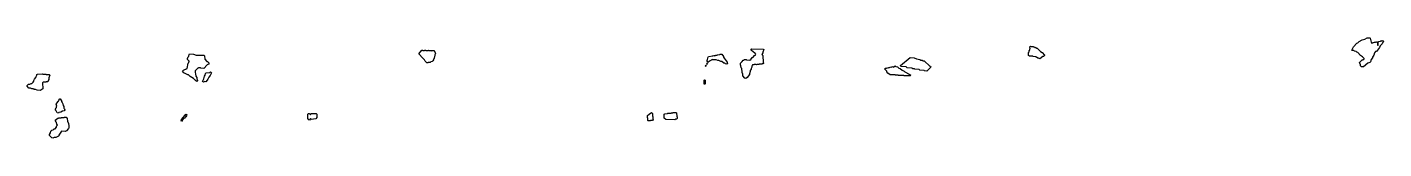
# Model space of a CAD drawing. Header units: millimetres. Extents: x 0 to 5752, y 0 to 427.
import ezdxf

# ---------------------------------------------------------------- set-up
doc = ezdxf.new("R2010")
doc.units = ezdxf.units.MM
doc.layers.add('C', color=7, linetype='Continuous')

msp = doc.modelspace()

# ---------------------------------------------------------------- linework, layer by layer
at = {"layer": 'C'}
for points in [[(5657.5, 304.3), (5652.6, 307.9), (5652.6, 312.2), (5648.5, 322.3), (5660.2, 333.1), (5663, 333.1), (5667.7, 338), (5667.7, 339.4), (5661.6, 345.7), (5653.3, 351.5), (5641, 364.3), (5636.8, 365.7), (5634.1, 368.6), (5627.2, 370), (5624.5, 372.9), (5617.6, 372.9), (5615.5, 375.1), (5622.4, 388), (5636.8, 404.5), (5641, 405.9), (5646.4, 411.6), (5660.2, 418.8), (5671.2, 421.6), (5680.8, 427.4), (5691.9, 427.4), (5694, 425.2), (5698.2, 408), (5701.5, 404.5), (5712.5, 408.8), (5716.6, 408.8), (5718, 410.2), (5720.7, 408.8), (5722.1, 410.3), (5724.3, 408), (5724.3, 396.6), (5726.2, 394.5), (5728.2, 396.6), (5728.2, 409.4), (5730.3, 411.6), (5737.2, 413.1), (5738.6, 414.5), (5742.7, 414.5), (5744.1, 416), (5745.5, 414.5), (5748.3, 414.5), (5751.8, 410.8), (5746.3, 405.1), (5744.9, 400.8), (5736.6, 392.2), (5733.9, 385.1), (5720.8, 368.6), (5716.7, 368.6), (5711.9, 363.6), (5709.2, 353.6), (5703.7, 345.1), (5703.7, 342.2), (5698.2, 335.1), (5695.4, 325.1), (5691.9, 321.5), (5683.7, 318.6), (5665.8, 302.9), (5657.5, 304.3)], [(705.9, 254.3), (691, 262.9), (684.8, 270), (681, 270), (664.8, 278.6), (659.1, 285.1), (662.3, 288.8), (671.1, 293.1), (673.5, 293.1), (677.9, 296.6), (682.8, 319.4), (685.3, 322.3), (685.3, 325.1), (686.6, 326.6), (686.6, 327.9), (680.3, 335.1), (680.3, 339.4), (682.8, 346.6), (685.3, 349.4), (686.6, 356.6), (688.5, 358.8), (706, 357.4), (716, 353.1), (749.7, 353.1), (751.6, 350.9), (752.8, 336.6), (762.1, 325.9), (764.6, 325.9), (771.6, 319.4), (768.4, 314.3), (763.4, 311.5), (749.7, 297.1), (735.9, 298.6), (734.6, 300), (727.2, 300), (726, 298.6), (723.5, 298.6), (711.7, 286.5), (711.7, 279.4), (714.2, 273.7), (715.4, 263.7), (719.2, 258), (719.2, 252.3), (721.7, 246.6), (721.7, 243.6), (719.7, 241.4), (713.4, 245.7), (705.9, 254.3)], [(1694.6, 320.7), (1687.8, 327.9), (1685, 332.9), (1677.2, 340), (1660.9, 359.4), (1673.9, 374.5), (1676.2, 374.5), (1677.3, 373.1), (1685.1, 373.1), (1686.2, 374.5), (1688.5, 374.5), (1689.6, 373.1), (1699.6, 373.1), (1701.9, 374.5), (1703.1, 373.1), (1715.4, 373.1), (1716.4, 371.7), (1718.6, 373.1), (1724.3, 373.1), (1728.3, 368), (1731.6, 360.8), (1728.3, 355.1), (1727.1, 345.1), (1724.9, 342.2), (1724.9, 339.4), (1722.7, 336.5), (1722.7, 333.7), (1720.4, 329.3), (1717.6, 325.7), (1712, 324.3), (1708.6, 321.4), (1700.8, 321.4), (1699.7, 320), (1694.6, 320.7)], [(2957.6, 318.6), (2953.7, 318.6), (2944.6, 325.7), (2940.7, 325.7), (2932.9, 330), (2927.8, 330), (2921.3, 332.9), (2907, 332.9), (2905.7, 334.3), (2892.9, 327.2), (2886.3, 321.4), (2884.3, 323.6), (2884.3, 326.5), (2881.7, 330.8), (2884.3, 333.7), (2885.6, 342.3), (2888.9, 347.3), (2907, 350.2), (2908.3, 351.7), (2912.2, 350.2), (2913.5, 351.6), (2918.7, 351.6), (2920, 353.1), (2925.1, 353.1), (2926.4, 354.5), (2936.8, 355.9), (2938.1, 357.4), (2944.7, 357.4), (2951.9, 348), (2951.9, 345.1), (2954.4, 340.9), (2967.4, 323.7), (2967.4, 320.9), (2970, 318), (2966.7, 314.3), (2961.4, 315.7), (2957.6, 318.6)], [(3032, 279.4), (3032, 285.1), (3029.4, 292.2), (3029.4, 296.5), (3026.8, 299.4), (3025.5, 309.4), (3024.2, 310.8), (3024.2, 319.4), (3032, 326.6), (3035.3, 331.6), (3037.9, 331.6), (3040.5, 334.5), (3048.3, 334.5), (3049.6, 333.1), (3063.8, 331.6), (3069.6, 336.6), (3069.6, 338), (3074.2, 343.1), (3076.7, 343.1), (3083.2, 351.6), (3087.7, 355.2), (3089, 357.9), (3084.5, 362.9), (3079.3, 365.7), (3069.6, 375.1), (3069.6, 378), (3071.6, 380.2), (3120.9, 378.8), (3122.9, 376.6), (3119, 366.5), (3119, 363.7), (3115.1, 356.6), (3119, 352.3), (3120.3, 322.3), (3121.6, 320.9), (3121.6, 317.9), (3119.6, 315.7), (3115.7, 315.7), (3114.4, 314.3), (3104, 314.3), (3102.8, 312.9), (3093.7, 312.9), (3092.4, 311.4), (3089.7, 312.9), (3082, 312.9), (3080.7, 311.4), (3075.6, 311.4), (3072.4, 306.5), (3072.4, 302.2), (3069.8, 296.5), (3069.8, 293.6), (3065.9, 287.9), (3065.9, 283.7), (3062, 273.7), (3062, 270.8), (3052.2, 258.6), (3047, 254.3), (3043, 255.7), (3034.6, 265.1), (3034.6, 272.2), (3032, 279.4)], [(4288, 340), (4284.4, 340), (4279.7, 344.3), (4277.3, 344.3), (4276.1, 345.7), (4265.4, 347.2), (4264.2, 348.6), (4248.8, 348.6), (4245.8, 352.2), (4245.8, 365.1), (4248.2, 368), (4248.2, 372.3), (4250.6, 375.1), (4250.6, 379.4), (4251.7, 380.9), (4250.5, 388), (4253.6, 391.7), (4256, 390.2), (4265.5, 390.2), (4266.7, 388.8), (4270.3, 388.8), (4272.6, 385.9), (4276.2, 385.9), (4278.6, 383.1), (4282.1, 383.1), (4296.4, 368.8), (4303.5, 364.5), (4313.6, 353.7), (4313.6, 352.2), (4309.4, 347.2), (4305.8, 347.2), (4294, 337.1), (4288, 340)], [(2877.3, 305.7), (2875.2, 308), (2877.3, 310.3), (2879.3, 308), (2877.3, 305.7)], [(2884.5, 316.5), (2882.4, 314.2), (2880.4, 316.5), (2882.4, 318.8), (2884.5, 316.5)], [(3693.2, 268.6), (3682, 268.6), (3680.6, 270), (3670.8, 270), (3669.4, 271.4), (3668.1, 270), (3658.2, 270), (3649.1, 276.5), (3644.8, 282.2), (3644.8, 285.1), (3636.4, 293.6), (3636.4, 295.2), (3641.4, 298.8), (3644.2, 297.4), (3651.3, 300.2), (3652.7, 298.8), (3661, 303.1), (3663.8, 301.6), (3669.4, 304.5), (3673.6, 301.7), (3680.6, 307.4), (3683.5, 304.5), (3690.5, 303.1), (3696.1, 297.3), (3701.7, 295.9), (3710.1, 288.8), (3718.5, 285.9), (3721.3, 283), (3739.5, 273), (3745.9, 268), (3743.7, 265.7), (3740.8, 265.7), (3739.4, 267.1), (3736.7, 265.7), (3718.4, 265.7), (3717, 267.2), (3694.6, 267.2), (3693.2, 268.6)], [(3802.4, 288.6), (3784.2, 290), (3781.4, 292.9), (3763.2, 294.3), (3761.8, 295.7), (3754.8, 295.7), (3750.6, 298.6), (3731, 300), (3726.8, 302.9), (3704.4, 305.7), (3702.2, 309.4), (3743.6, 343.1), (3760.5, 341.6), (3770.3, 337.3), (3784.3, 334.5), (3788.5, 331.6), (3794.1, 331.6), (3798.3, 328.8), (3802.5, 328.8), (3826.3, 305.9), (3829.1, 305.9), (3831.3, 303.7), (3827.7, 298.6), (3826.3, 298.6), (3813.7, 285.7), (3804.5, 286.4), (3802.4, 288.6)], [(42.4, 204.3), (35.6, 207.2), (31.6, 207.2), (30.3, 208.6), (26.2, 208.6), (24.9, 210), (19.5, 210), (14.2, 212.9), (7.4, 212.9), (0, 220.8), (0, 223.7), (6.1, 230.2), (11.5, 230.2), (16.9, 233.1), (19.5, 233.1), (25.5, 238), (28.2, 242.3), (28.2, 245.1), (30.9, 250.9), (36.2, 258), (37.6, 262.3), (41.6, 268), (41.6, 270.9), (43.7, 273.1), (65.2, 274.5), (66.6, 273.1), (78.7, 273.1), (80, 271.6), (93.4, 271.6), (96.9, 268), (91.5, 256.5), (91.5, 249.4), (88.8, 245.1), (88.8, 242.2), (86.7, 240), (80, 240), (78.7, 238.6), (67.9, 238.6), (64.6, 235.1), (66, 210.8), (58.5, 204.3), (55.8, 202.9), (42.4, 204.3)], [(748.9, 252.3), (751.4, 263.7), (755.1, 268), (756.4, 275.2), (759.5, 278.8), (774.5, 280.2), (777.1, 281.7), (781.5, 278), (776.5, 266.5), (770.3, 259.3), (766.5, 250.8), (759.7, 241.5), (757.1, 240), (753.4, 241.4), (747.1, 238.6), (743.9, 240.8), (748.9, 252.3)], [(2874.1, 246.6), (2874.1, 230.8), (2872.1, 228.5), (2870, 230.8), (2870, 246.6), (2872.1, 248.8), (2874.1, 246.6)], [(127.5, 107.9), (123.5, 116.5), (119.4, 120.8), (122.1, 125.1), (122.1, 128), (124.8, 130.9), (124.8, 135.1), (126.1, 136.6), (123.5, 143.7), (124.8, 145.1), (124.8, 148), (132.9, 158), (134.2, 162.3), (139, 167.4), (140.4, 167.4), (145.1, 159.4), (145.1, 156.6), (149.2, 152.3), (151.9, 146.6), (153.2, 139.4), (155.9, 135.1), (155.9, 128), (158.6, 125.2), (159.9, 120.8), (156.5, 117.2), (149.8, 115.7), (143.1, 111.4), (135, 110), (132.3, 107.1), (127.5, 107.9)], [(105.4, 1.5), (95.3, 12.2), (95.3, 16.6), (99.3, 23.7), (100.7, 30.9), (104.1, 34.5), (110.8, 35.9), (114.8, 40.2), (118.8, 40.2), (124.8, 46.6), (124.8, 50.9), (128.8, 55.1), (126.2, 59.4), (124.8, 66.5), (122.1, 69.4), (122.1, 72.2), (119.4, 76.6), (129.6, 85.9), (133.6, 85.9), (134.9, 87.4), (144.3, 87.4), (145.7, 88.8), (156.4, 88.8), (157.8, 90.2), (165.9, 90.2), (169.3, 83.7), (170.6, 72.3), (174.7, 62.3), (174.7, 59.4), (177.4, 56.6), (177.4, 45.1), (176, 42.2), (167.3, 31.5), (161.8, 28.6), (145.8, 30), (134.4, 13.6), (134.4, 10.8), (132.4, 8.6), (121.6, 2.9), (114.9, 2.9), (109.5, 0), (105.4, 1.5)], [(654.2, 76.6), (654.2, 79.4), (669.1, 96.6), (672.3, 103.1), (673.6, 101.6), (676.1, 101.6), (678.1, 99.4), (673.1, 95.1), (675.6, 92.3), (673.6, 90), (671.1, 91.4), (667.4, 85.8), (661.8, 82.2), (654.9, 71.3), (652.9, 75.1), (654.2, 76.6)], [(1193.9, 77.9), (1190.7, 83.7), (1190.7, 92.2), (1190, 93.7), (1190, 102.3), (1192, 105.9), (1197.6, 105.9), (1200.7, 100.3), (1203.8, 105.9), (1225.9, 105.9), (1227.9, 102.3), (1227.9, 87.9), (1224.3, 82.9), (1203.8, 80), (1200.7, 84.2), (1196.8, 77.1), (1193.9, 77.9)], [(2633, 73.6), (2631.6, 75.1), (2631.6, 85.1), (2630.1, 86.5), (2630.1, 96.6), (2636.6, 103), (2646.6, 110.2), (2651.7, 105.2), (2651.7, 93.7), (2653.1, 92.3), (2653.1, 82.3), (2654.5, 79.4), (2650.9, 75.7), (2642.4, 75.7), (2640.9, 74.3), (2633, 73.6)], [(2708.4, 79.3), (2701.2, 85.1), (2701.2, 102.3), (2703.4, 104.5), (2714.8, 105.9), (2716.2, 107.4), (2730.4, 107.4), (2731.8, 108.8), (2737.5, 108.8), (2738.9, 110.2), (2750.4, 110.2), (2752.6, 108), (2754, 92.3), (2755.4, 90.9), (2755.4, 83.6), (2753.2, 81.4), (2750.4, 81.4), (2746.1, 78.6), (2708.4, 79.3)]]:
    msp.add_lwpolyline(points, close=True, dxfattribs=at)

doc.saveas('drawing.dxf')
